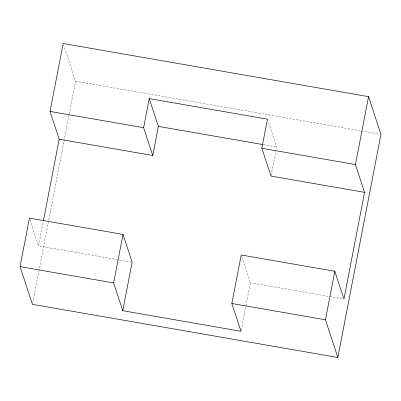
<?xml version="1.0" encoding="UTF-8"?>
<svg xmlns="http://www.w3.org/2000/svg" width="401" height="401" viewBox="0 0 401 401"><rect width="100%" height="100%" fill="white"/><g stroke="black" fill="none" stroke-linecap="round" stroke-linejoin="round"><path stroke-width="0.3" stroke-dasharray="2 1.5" d="M131.528 262.094L38.556 245.918L43.298 221.387M32.807 302.504L69.147 114.415M69.263 113.799L75.558 81.223L63.739 45.278M241.227 330.053L250.359 282.775L241.613 256.169M271.096 175.458L276.6 146.961L268.244 121.538M75.558 81.223L361.206 130.932M361.822 131.037L379.717 134.15M263.673 144.711L276.6 146.961M250.359 282.775L329.171 296.489M329.787 296.595L342.72 298.845M30.005 219.903L38.556 245.918"/><path stroke-width="0.6" d="M368.549 96.651L380.95 134.365L337.842 357.486L32.451 304.349L20.05 266.635L29.423 218.129L123.012 234.415L132.145 262.204L122.776 310.71L240.991 331.281L231.853 303.492L241.227 254.986L334.815 271.271L343.948 299.061L364.569 192.35L355.431 164.56L368.549 96.651L63.157 43.514L50.04 111.418L59.173 139.207L43.418 220.776M122.776 310.71L113.638 282.921L123.012 234.415M59.173 139.207L152.761 155.493L143.628 127.703L149.247 98.601L267.467 119.172L261.843 148.275L270.981 176.064L364.569 192.35M152.761 155.493L158.385 126.39L149.247 98.601M337.842 357.486L325.442 319.777L334.815 271.271M158.385 126.39L263.056 144.601M50.04 111.418L143.628 127.703M261.843 148.275L355.431 164.56M20.05 266.635L113.638 282.921M231.853 303.492L325.442 319.777"/></g></svg>
